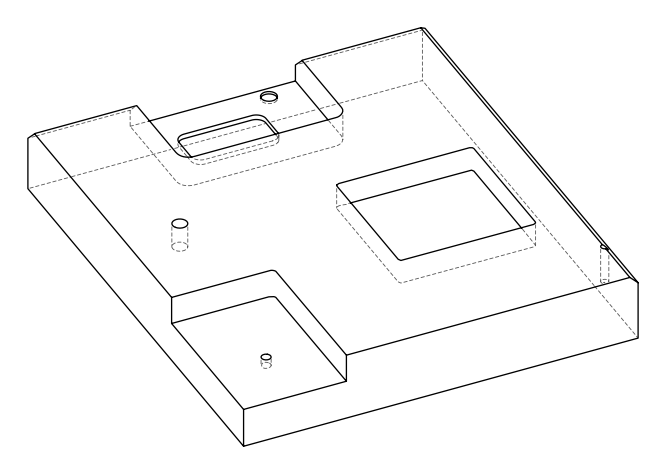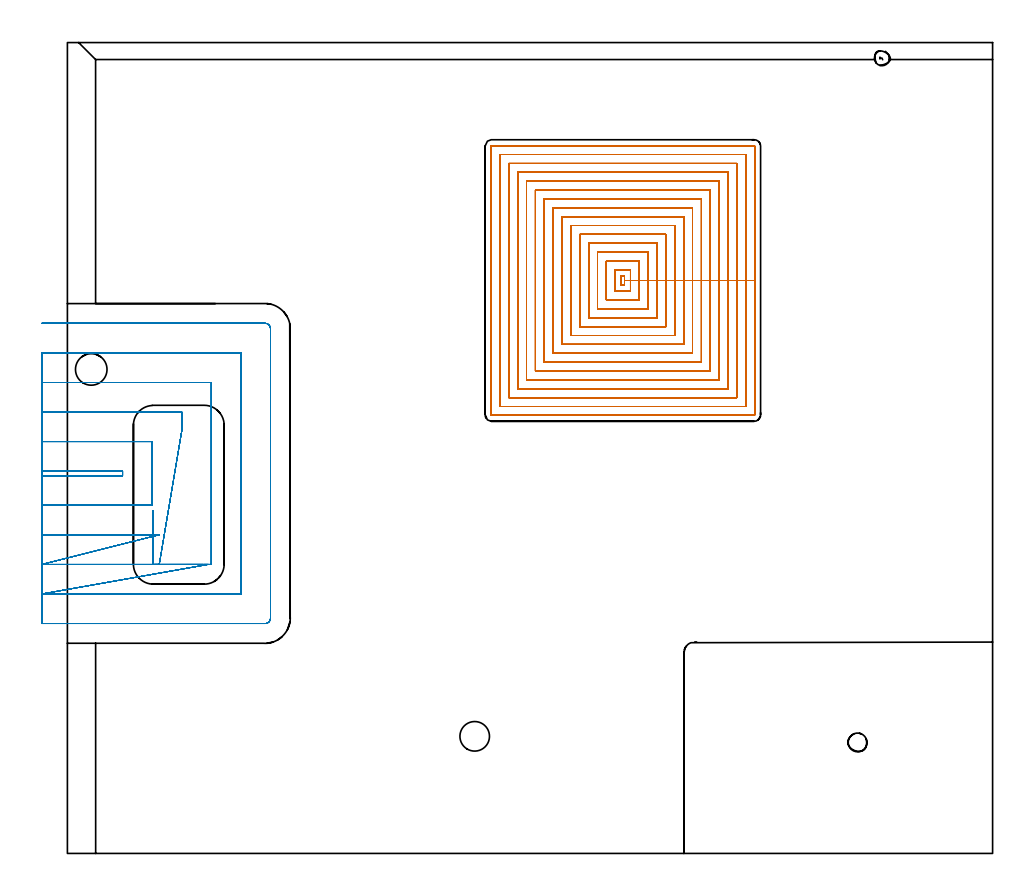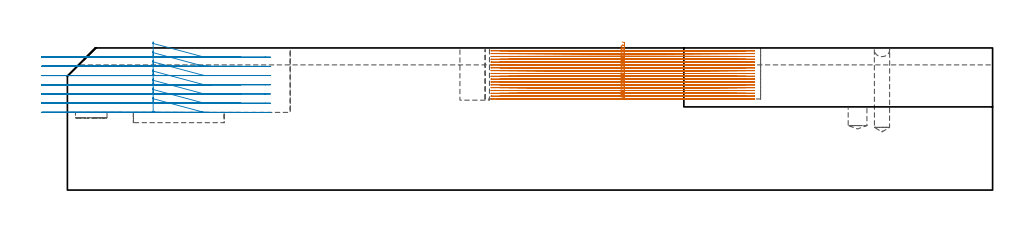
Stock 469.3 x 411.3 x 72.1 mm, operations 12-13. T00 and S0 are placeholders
(PLAN: 13 operations, 9 tool changes, 288 min)
(1 SPOT_DRILL | STEP1POCKET | NXT0321_9005460120000 | 0.03 min | 1 mm3)
(2 SPOT_DRILL_1 | STEP1POCKET_2 | NXT0321_9005460120000 | 0.03 min | 3255 mm3)
(3 DRILL_BLIND_HOLE_INTO_CENTER | STEP1POCKET | UGT0301_196 | 0.18 min | 1890 mm3)
(4 INDEXABLE_INSERT_DRILL_BLIND_HOLE_FROM_SOLID | STEP1POCKET_1 | NXT0302_003 | 0.03 min | 7122 mm3)
(5 DRILL_BLIND_HOLE_INTO_CENTER_1 | STEP1POCKET_2 | NXT0301_066 | 0.06 min | 754 mm3)
(6 INDEXABLE_INSERT_DRILL_BLIND_HOLE_FROM_SOLID_1 | STEP1POCKET_3 | UGT0302_001 | 0.12 min | 4670 mm3)
(7 AREA_MILL | FG_CHAMFER_SURFACE | UGT0205_001 | 5.29 min | 11621 mm3)
(8 AREA_MILL_1 | FG_CHAMFER_SURFACE_1 | UGT0205_001 | 6.4 min | 14263 mm3)
(9 AREA_MILL_2 | FG_CHAMFER_SURFACE_2 | UGT0205_001 | 14.88 min | 16879 mm3)
(10 MILL_CORNER_NOTCH_RECTANGULAR | CORNER_NOTCH_RECTANGULAR | NXT0201_013 | Follow Part, ap 2.5, ae 75% | 64.64 min | 498453 mm3)
(11 MILL_RECTANGULAR_POCKET | POCKET_RECTANGULAR_STRAIGHT | UGT0201_094 | Follow Part, ap 5, ae 75% | 6.07 min | 154843 mm3)
(12 MILL_RECTANGULAR_POCKET_1 | POCKET_RECTANGULAR_STRAIGHT_1 | NXT0201_008 | Follow Part, ap 1.5, ae 75% | 160.28 min | 516612 mm3)
(13 MILL_SLOT | SLOT_PARTIAL_RECTANGULAR | UGT0201_094 | Follow Part, ap 5, ae 75% | 29.99 min | 492776 mm3)
(TOOL NXT0321_9005460120000 | NC Spot Drill, 142deg, 12mm, Carbide, Uncoated | D12 PA142 FL30 Z2)
(TOOL UGT0301_196 | Twist Drill 7.7 mm | D7.7 PA118 FL73 Z2)
(TOOL NXT0302_003 | Index. Insert Drill 16mm [880-D1600L20-05] | D16 PA176 FL80 Z2)
(TOOL NXT0301_066 | Carbide Drill 9.5mm [860.1-0950-029A1-MM 2214] | D9.5 PA140 FL47 Z2)
(TOOL UGT0302_001 | Indexable Insert Drill 15mm | D15 PA180 FL50 Z2)
(TOOL UGT0205_001 | Chamfer Mill 20 x 3 x 45 deg. | D20 FL50 Z2)
(TOOL NXT0201_013 | ENDMILL 10mm | D10 FL30 Z4)
(TOOL UGT0201_094 | End mill 20 mm | D20 FL38 Z4)
(TOOL NXT0201_008 | ENDMILL 6mm [2P460-0600-NA 1630] | D6 FL26 Z6)
(OP 12 MILL_RECTANGULAR_POCKET_1)
G17 G21 G94 G90
T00 M6
G54
G17 G0 G90 X281.433 Y288.2 S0 M3
G43 Z82.106 H1
Z75.106
G94 G1 X282.6 Z74.793 F250.
Y293. Z73.507
X280.9 Z73.052
Y288.2 Z71.765
X282.6 Z71.31
Y290.6 Z70.667
Y293. F500.
X280.9
Y288.2
X282.6
Y290.6
X285.6
Y296.
X277.9
Y285.2
X285.6
Y290.6
X290.1
Y300.5
X273.4
Y280.7
X290.1
Y290.6
X294.6
Y305.
X268.9
Y276.2
X294.6
Y290.6
X299.1
Y309.5
X264.4
Y271.7
X299.1
Y290.6
X303.6
Y314.
X259.9
Y267.2
X303.6
Y290.6
X308.1
Y318.5
X255.4
Y262.7
X308.1
Y290.6
X312.6
Y323.
X250.9
Y258.2
X312.6
Y290.6
X317.1
Y327.5
X246.4
Y253.7
X317.1
Y290.6
X321.6
Y332.
X241.9
Y249.2
X321.6
Y290.6
X326.1
Y336.5
X237.4
Y244.7
X326.1
Y290.6
X330.6
Y341.
X232.9
Y240.2
X330.6
Y290.6
X335.1
Y345.5
X228.4
Y235.7
X335.1
Y290.6
X339.6
Y350.
X223.9
Y231.2
X339.6
Y290.6
X344.1
Y354.5
X219.4
Y226.7
X344.1
Y290.6
X348.6
Y358.8
G3 X348.4 Y359. R0.2
G1 X215.1
G3 X214.9 Y358.8 R0.2
G1 Y222.4
G3 X215.1 Y222.2 R0.2
G1 X348.4
G3 X348.6 Y222.4 R0.2
G1 Y290.6
Y291.6
G0 X281.433 Y288.2 Z73.667
G1 X282.6 Z73.354 F250.
Y293. Z72.068
X280.9 Z71.612
Y288.2 Z70.326
X282.6 Z69.871
Y290.6 Z69.228
Y293. F500.
X280.9
Y288.2
X282.6
Y290.6
X285.6
Y296.
X277.9
Y285.2
X285.6
Y290.6
X290.1
Y300.5
X273.4
Y280.7
X290.1
Y290.6
X294.6
Y305.
X268.9
Y276.2
X294.6
Y290.6
X299.1
Y309.5
X264.4
Y271.7
X299.1
Y290.6
X303.6
Y314.
X259.9
Y267.2
X303.6
Y290.6
X308.1
Y318.5
X255.4
Y262.7
X308.1
Y290.6
X312.6
Y323.
X250.9
Y258.2
X312.6
Y290.6
X317.1
Y327.5
X246.4
Y253.7
X317.1
Y290.6
X321.6
Y332.
X241.9
Y249.2
X321.6
Y290.6
X326.1
Y336.5
X237.4
Y244.7
X326.1
Y290.6
X330.6
Y341.
X232.9
Y240.2
X330.6
Y290.6
X335.1
Y345.5
X228.4
Y235.7
X335.1
Y290.6
X339.6
Y350.
X223.9
Y231.2
X339.6
Y290.6
X344.1
Y354.5
X219.4
Y226.7
X344.1
Y290.6
X348.6
Y358.8
G3 X348.4 Y359. R0.2
G1 X215.1
G3 X214.9 Y358.8 R0.2
G1 Y222.4
G3 X215.1 Y222.2 R0.2
G1 X348.4
G3 X348.6 Y222.4 R0.2
G1 Y290.6
Y291.6
G0 X281.433 Y288.2 Z72.228
G1 X282.6 Z71.915 F250.
Y293. Z70.629
X280.9 Z70.173
Y288.2 Z68.887
X282.6 Z68.431
Y290.6 Z67.788
Y293. F500.
X280.9
Y288.2
X282.6
Y290.6
X285.6
Y296.
X277.9
Y285.2
X285.6
Y290.6
X290.1
Y300.5
X273.4
Y280.7
X290.1
Y290.6
X294.6
Y305.
X268.9
Y276.2
X294.6
Y290.6
X299.1
Y309.5
X264.4
Y271.7
X299.1
Y290.6
X303.6
Y314.
X259.9
Y267.2
X303.6
Y290.6
X308.1
Y318.5
X255.4
Y262.7
X308.1
Y290.6
X312.6
Y323.
X250.9
Y258.2
X312.6
Y290.6
X317.1
Y327.5
X246.4
Y253.7
X317.1
Y290.6
X321.6
Y332.
X241.9
Y249.2
X321.6
Y290.6
X326.1
Y336.5
X237.4
Y244.7
X326.1
Y290.6
X330.6
Y341.
X232.9
Y240.2
X330.6
Y290.6
X335.1
Y345.5
X228.4
Y235.7
X335.1
Y290.6
X339.6
Y350.
X223.9
Y231.2
X339.6
Y290.6
X344.1
Y354.5
X219.4
Y226.7
X344.1
Y290.6
X348.6
Y358.8
G3 X348.4 Y359. R0.2
G1 X215.1
G3 X214.9 Y358.8 R0.2
G1 Y222.4
G3 X215.1 Y222.2 R0.2
G1 X348.4
G3 X348.6 Y222.4 R0.2
G1 Y290.6
Y291.6
G0 X281.433 Y288.2 Z70.788
G1 X282.6 Z70.476 F250.
Y293. Z69.189
X280.9 Z68.734
Y288.2 Z67.448
X282.6 Z66.992
Y290.6 Z66.349
Y293. F500.
X280.9
Y288.2
X282.6
Y290.6
X285.6
Y296.
X277.9
Y285.2
X285.6
Y290.6
X290.1
Y300.5
X273.4
Y280.7
X290.1
Y290.6
X294.6
Y305.
X268.9
Y276.2
X294.6
Y290.6
X299.1
Y309.5
X264.4
Y271.7
X299.1
Y290.6
X303.6
Y314.
X259.9
Y267.2
X303.6
Y290.6
X308.1
Y318.5
X255.4
Y262.7
X308.1
Y290.6
X312.6
Y323.
X250.9
Y258.2
X312.6
Y290.6
X317.1
Y327.5
X246.4
Y253.7
X317.1
Y290.6
X321.6
Y332.
X241.9
Y249.2
X321.6
Y290.6
X326.1
Y336.5
X237.4
Y244.7
X326.1
Y290.6
X330.6
Y341.
X232.9
Y240.2
X330.6
Y290.6
X335.1
Y345.5
X228.4
Y235.7
X335.1
Y290.6
X339.6
Y350.
X223.9
Y231.2
X339.6
Y290.6
X344.1
Y354.5
X219.4
Y226.7
X344.1
Y290.6
X348.6
Y358.8
G3 X348.4 Y359. R0.2
G1 X215.1
G3 X214.9 Y358.8 R0.2
G1 Y222.4
G3 X215.1 Y222.2 R0.2
G1 X348.4
G3 X348.6 Y222.4 R0.2
G1 Y290.6
Y291.6
G0 X281.433 Y288.2 Z69.349
G1 X282.6 Z69.036 F250.
Y293. Z67.75
X280.9 Z67.295
Y288.2 Z66.009
X282.6 Z65.553
Y290.6 Z64.91
Y293. F500.
X280.9
Y288.2
X282.6
Y290.6
X285.6
Y296.
X277.9
Y285.2
X285.6
Y290.6
X290.1
Y300.5
X273.4
Y280.7
X290.1
Y290.6
X294.6
Y305.
X268.9
Y276.2
X294.6
Y290.6
X299.1
Y309.5
X264.4
Y271.7
X299.1
Y290.6
X303.6
Y314.
X259.9
Y267.2
X303.6
Y290.6
X308.1
Y318.5
X255.4
Y262.7
X308.1
Y290.6
X312.6
Y323.
X250.9
Y258.2
X312.6
Y290.6
X317.1
Y327.5
X246.4
Y253.7
X317.1
Y290.6
X321.6
Y332.
X241.9
Y249.2
X321.6
Y290.6
X326.1
Y336.5
X237.4
Y244.7
X326.1
Y290.6
X330.6
Y341.
X232.9
Y240.2
X330.6
Y290.6
X335.1
Y345.5
X228.4
Y235.7
X335.1
Y290.6
X339.6
Y350.
X223.9
Y231.2
X339.6
Y290.6
X344.1
Y354.5
X219.4
Y226.7
X344.1
Y290.6
X348.6
Y358.8
G3 X348.4 Y359. R0.2
G1 X215.1
G3 X214.9 Y358.8 R0.2
G1 Y222.4
G3 X215.1 Y222.2 R0.2
G1 X348.4
G3 X348.6 Y222.4 R0.2
G1 Y290.6
Y291.6
G0 X281.433 Y288.2 Z67.91
G1 X282.6 Z67.597 F250.
Y293. Z66.311
X280.9 Z65.855
Y288.2 Z64.569
X282.6 Z64.114
Y290.6 Z63.471
Y293. F500.
X280.9
Y288.2
X282.6
Y290.6
X285.6
Y296.
X277.9
Y285.2
X285.6
Y290.6
X290.1
Y300.5
X273.4
Y280.7
X290.1
Y290.6
X294.6
Y305.
X268.9
Y276.2
X294.6
Y290.6
X299.1
Y309.5
X264.4
Y271.7
X299.1
Y290.6
X303.6
Y314.
X259.9
Y267.2
X303.6
Y290.6
X308.1
Y318.5
X255.4
Y262.7
X308.1
Y290.6
X312.6
Y323.
X250.9
Y258.2
X312.6
Y290.6
X317.1
Y327.5
X246.4
Y253.7
X317.1
Y290.6
X321.6
Y332.
X241.9
Y249.2
X321.6
Y290.6
X326.1
Y336.5
X237.4
Y244.7
X326.1
Y290.6
X330.6
Y341.
X232.9
Y240.2
X330.6
Y290.6
X335.1
Y345.5
X228.4
Y235.7
X335.1
Y290.6
X339.6
Y350.
X223.9
Y231.2
X339.6
Y290.6
X344.1
Y354.5
X219.4
Y226.7
X344.1
Y290.6
X348.6
Y358.8
G3 X348.4 Y359. R0.2
G1 X215.1
G3 X214.9 Y358.8 R0.2
G1 Y222.4
G3 X215.1 Y222.2 R0.2
G1 X348.4
G3 X348.6 Y222.4 R0.2
G1 Y290.6
Y291.6
G0 X281.433 Y288.2 Z66.471
G1 X282.6 Z66.158 F250.
Y293. Z64.872
X280.9 Z64.416
Y288.2 Z63.13
X282.6 Z62.675
Y290.6 Z62.031
Y293. F500.
X280.9
Y288.2
X282.6
Y290.6
X285.6
Y296.
X277.9
Y285.2
X285.6
Y290.6
X290.1
Y300.5
X273.4
Y280.7
X290.1
Y290.6
X294.6
Y305.
X268.9
Y276.2
X294.6
Y290.6
X299.1
Y309.5
X264.4
Y271.7
X299.1
Y290.6
X303.6
Y314.
X259.9
Y267.2
X303.6
Y290.6
X308.1
Y318.5
X255.4
Y262.7
X308.1
Y290.6
X312.6
Y323.
X250.9
Y258.2
X312.6
Y290.6
X317.1
Y327.5
X246.4
Y253.7
X317.1
Y290.6
X321.6
Y332.
X241.9
Y249.2
X321.6
Y290.6
X326.1
Y336.5
X237.4
Y244.7
X326.1
Y290.6
X330.6
Y341.
X232.9
Y240.2
X330.6
Y290.6
X335.1
Y345.5
X228.4
Y235.7
X335.1
Y290.6
X339.6
Y350.
X223.9
Y231.2
X339.6
Y290.6
X344.1
Y354.5
X219.4
Y226.7
X344.1
Y290.6
X348.6
Y358.8
G3 X348.4 Y359. R0.2
G1 X215.1
G3 X214.9 Y358.8 R0.2
G1 Y222.4
G3 X215.1 Y222.2 R0.2
G1 X348.4
G3 X348.6 Y222.4 R0.2
G1 Y290.6
Y291.6
G0 X281.433 Y288.2 Z65.031
G1 X282.6 Z64.719 F250.
Y293. Z63.433
X280.9 Z62.977
Y288.2 Z61.691
X282.6 Z61.235
Y290.6 Z60.592
Y293. F500.
X280.9
Y288.2
X282.6
Y290.6
X285.6
Y296.
X277.9
Y285.2
X285.6
Y290.6
X290.1
Y300.5
X273.4
Y280.7
X290.1
Y290.6
X294.6
Y305.
X268.9
Y276.2
X294.6
Y290.6
X299.1
Y309.5
X264.4
Y271.7
X299.1
Y290.6
X303.6
Y314.
X259.9
Y267.2
X303.6
Y290.6
X308.1
Y318.5
X255.4
Y262.7
X308.1
Y290.6
X312.6
Y323.
X250.9
Y258.2
X312.6
Y290.6
X317.1
Y327.5
X246.4
Y253.7
X317.1
Y290.6
X321.6
Y332.
X241.9
Y249.2
X321.6
Y290.6
X326.1
Y336.5
X237.4
Y244.7
X326.1
Y290.6
X330.6
Y341.
X232.9
Y240.2
X330.6
Y290.6
X335.1
Y345.5
X228.4
Y235.7
X335.1
Y290.6
X339.6
Y350.
X223.9
Y231.2
X339.6
Y290.6
X344.1
Y354.5
X219.4
Y226.7
X344.1
Y290.6
X348.6
Y358.8
G3 X348.4 Y359. R0.2
G1 X215.1
G3 X214.9 Y358.8 R0.2
G1 Y222.4
G3 X215.1 Y222.2 R0.2
G1 X348.4
G3 X348.6 Y222.4 R0.2
G1 Y290.6
Y291.6
G0 X281.433 Y288.2 Z63.592
G1 X282.6 Z63.279 F250.
Y293. Z61.993
X280.9 Z61.538
Y288.2 Z60.252
X282.6 Z59.796
Y290.6 Z59.153
Y293. F500.
X280.9
Y288.2
X282.6
Y290.6
X285.6
Y296.
X277.9
Y285.2
X285.6
Y290.6
X290.1
Y300.5
X273.4
Y280.7
X290.1
Y290.6
X294.6
Y305.
X268.9
Y276.2
X294.6
Y290.6
X299.1
Y309.5
X264.4
Y271.7
X299.1
Y290.6
X303.6
Y314.
X259.9
Y267.2
X303.6
Y290.6
X308.1
Y318.5
X255.4
Y262.7
X308.1
Y290.6
X312.6
Y323.
X250.9
Y258.2
X312.6
Y290.6
X317.1
Y327.5
X246.4
Y253.7
X317.1
Y290.6
X321.6
Y332.
X241.9
Y249.2
X321.6
Y290.6
X326.1
Y336.5
X237.4
Y244.7
X326.1
Y290.6
X330.6
Y341.
X232.9
Y240.2
X330.6
Y290.6
X335.1
Y345.5
X228.4
Y235.7
X335.1
Y290.6
X339.6
Y350.
X223.9
Y231.2
X339.6
Y290.6
X344.1
Y354.5
X219.4
Y226.7
X344.1
Y290.6
X348.6
Y358.8
G3 X348.4 Y359. R0.2
G1 X215.1
G3 X214.9 Y358.8 R0.2
G1 Y222.4
G3 X215.1 Y222.2 R0.2
G1 X348.4
G3 X348.6 Y222.4 R0.2
G1 Y290.6
Y291.6
G0 X281.433 Y288.2 Z62.153
G1 X282.6 Z61.84 F250.
Y293. Z60.554
X280.9 Z60.099
Y288.2 Z58.812
X282.6 Z58.357
Y290.6 Z57.714
Y293. F500.
X280.9
Y288.2
X282.6
Y290.6
X285.6
Y296.
X277.9
Y285.2
X285.6
Y290.6
X290.1
Y300.5
X273.4
Y280.7
X290.1
Y290.6
X294.6
Y305.
X268.9
Y276.2
X294.6
Y290.6
X299.1
Y309.5
X264.4
Y271.7
X299.1
Y290.6
X303.6
Y314.
X259.9
Y267.2
X303.6
Y290.6
X308.1
Y318.5
X255.4
Y262.7
X308.1
Y290.6
X312.6
Y323.
X250.9
Y258.2
X312.6
Y290.6
X317.1
Y327.5
X246.4
Y253.7
X317.1
Y290.6
X321.6
Y332.
X241.9
Y249.2
X321.6
Y290.6
X326.1
Y336.5
X237.4
Y244.7
X326.1
Y290.6
X330.6
Y341.
X232.9
Y240.2
X330.6
Y290.6
X335.1
Y345.5
X228.4
Y235.7
X335.1
Y290.6
X339.6
Y350.
X223.9
Y231.2
X339.6
Y290.6
X344.1
Y354.5
X219.4
Y226.7
X344.1
Y290.6
X348.6
Y358.8
G3 X348.4 Y359. R0.2
G1 X215.1
G3 X214.9 Y358.8 R0.2
G1 Y222.4
G3 X215.1 Y222.2 R0.2
G1 X348.4
G3 X348.6 Y222.4 R0.2
G1 Y290.6
Y291.6
G0 X281.433 Y288.2 Z60.714
G1 X282.6 Z60.401 F250.
Y293. Z59.115
X280.9 Z58.659
Y288.2 Z57.373
X282.6 Z56.918
Y290.6 Z56.275
Y293. F500.
X280.9
Y288.2
X282.6
Y290.6
X285.6
Y296.
X277.9
Y285.2
X285.6
Y290.6
X290.1
Y300.5
X273.4
Y280.7
X290.1
Y290.6
X294.6
Y305.
X268.9
Y276.2
X294.6
Y290.6
X299.1
Y309.5
X264.4
Y271.7
X299.1
Y290.6
X303.6
Y314.
X259.9
Y267.2
X303.6
Y290.6
X308.1
Y318.5
X255.4
Y262.7
X308.1
Y290.6
X312.6
Y323.
X250.9
Y258.2
X312.6
Y290.6
X317.1
Y327.5
X246.4
Y253.7
X317.1
Y290.6
X321.6
Y332.
X241.9
Y249.2
X321.6
Y290.6
X326.1
Y336.5
X237.4
Y244.7
X326.1
Y290.6
X330.6
Y341.
X232.9
Y240.2
X330.6
Y290.6
X335.1
Y345.5
X228.4
Y235.7
X335.1
Y290.6
X339.6
Y350.
X223.9
Y231.2
X339.6
Y290.6
X344.1
Y354.5
X219.4
Y226.7
X344.1
Y290.6
X348.6
Y358.8
G3 X348.4 Y359. R0.2
G1 X215.1
G3 X214.9 Y358.8 R0.2
G1 Y222.4
G3 X215.1 Y222.2 R0.2
G1 X348.4
G3 X348.6 Y222.4 R0.2
G1 Y290.6
Y291.6
G0 X281.433 Y288.2 Z59.275
G1 X282.6 Z58.962 F250.
Y293. Z57.676
X280.9 Z57.22
Y288.2 Z55.934
X282.6 Z55.478
Y290.6 Z54.835
Y293. F500.
X280.9
Y288.2
X282.6
Y290.6
X285.6
Y296.
X277.9
Y285.2
X285.6
Y290.6
X290.1
Y300.5
X273.4
Y280.7
X290.1
Y290.6
X294.6
Y305.
X268.9
Y276.2
X294.6
Y290.6
X299.1
Y309.5
X264.4
Y271.7
X299.1
Y290.6
X303.6
Y314.
X259.9
Y267.2
X303.6
Y290.6
X308.1
Y318.5
X255.4
Y262.7
X308.1
Y290.6
X312.6
Y323.
X250.9
Y258.2
X312.6
Y290.6
X317.1
Y327.5
X246.4
Y253.7
X317.1
Y290.6
X321.6
Y332.
X241.9
Y249.2
X321.6
Y290.6
X326.1
Y336.5
X237.4
Y244.7
X326.1
Y290.6
X330.6
Y341.
X232.9
Y240.2
X330.6
Y290.6
X335.1
Y345.5
X228.4
Y235.7
X335.1
Y290.6
X339.6
Y350.
X223.9
Y231.2
X339.6
Y290.6
X344.1
Y354.5
X219.4
Y226.7
X344.1
Y290.6
X348.6
Y358.8
G3 X348.4 Y359. R0.2
G1 X215.1
G3 X214.9 Y358.8 R0.2
G1 Y222.4
G3 X215.1 Y222.2 R0.2
G1 X348.4
G3 X348.6 Y222.4 R0.2
G1 Y290.6
Y291.6
G0 X281.433 Y288.2 Z57.835
G1 X282.6 Z57.523 F250.
Y293. Z56.236
X280.9 Z55.781
Y288.2 Z54.495
X282.6 Z54.039
Y290.6 Z53.396
Y293. F500.
X280.9
Y288.2
X282.6
Y290.6
X285.6
Y296.
X277.9
Y285.2
X285.6
Y290.6
X290.1
Y300.5
X273.4
Y280.7
X290.1
Y290.6
X294.6
Y305.
X268.9
Y276.2
X294.6
Y290.6
X299.1
Y309.5
X264.4
Y271.7
X299.1
Y290.6
X303.6
Y314.
X259.9
Y267.2
X303.6
Y290.6
X308.1
Y318.5
X255.4
Y262.7
X308.1
Y290.6
X312.6
Y323.
X250.9
Y258.2
X312.6
Y290.6
X317.1
Y327.5
X246.4
Y253.7
X317.1
Y290.6
X321.6
Y332.
X241.9
Y249.2
X321.6
Y290.6
X326.1
Y336.5
X237.4
Y244.7
X326.1
Y290.6
X330.6
Y341.
X232.9
Y240.2
X330.6
Y290.6
X335.1
Y345.5
X228.4
Y235.7
X335.1
Y290.6
X339.6
Y350.
X223.9
Y231.2
X339.6
Y290.6
X344.1
Y354.5
X219.4
Y226.7
X344.1
Y290.6
X348.6
Y358.8
G3 X348.4 Y359. R0.2
G1 X215.1
G3 X214.9 Y358.8 R0.2
G1 Y222.4
G3 X215.1 Y222.2 R0.2
G1 X348.4
G3 X348.6 Y222.4 R0.2
G1 Y290.6
Y291.6
G0 X281.433 Y288.2 Z56.396
G1 X282.6 Z56.083 F250.
Y293. Z54.797
X280.9 Z54.342
Y288.2 Z53.055
X282.6 Z52.6
Y290.6 Z51.957
Y293. F500.
X280.9
Y288.2
X282.6
Y290.6
X285.6
Y296.
X277.9
Y285.2
X285.6
Y290.6
X290.1
Y300.5
X273.4
Y280.7
X290.1
Y290.6
X294.6
Y305.
X268.9
Y276.2
X294.6
Y290.6
X299.1
Y309.5
X264.4
Y271.7
X299.1
Y290.6
X303.6
Y314.
X259.9
Y267.2
X303.6
Y290.6
X308.1
Y318.5
X255.4
Y262.7
X308.1
Y290.6
X312.6
Y323.
X250.9
Y258.2
X312.6
Y290.6
X317.1
Y327.5
X246.4
Y253.7
X317.1
Y290.6
X321.6
Y332.
X241.9
Y249.2
X321.6
Y290.6
X326.1
Y336.5
X237.4
Y244.7
X326.1
Y290.6
X330.6
Y341.
X232.9
Y240.2
X330.6
Y290.6
X335.1
Y345.5
X228.4
Y235.7
X335.1
Y290.6
X339.6
Y350.
X223.9
Y231.2
X339.6
Y290.6
X344.1
Y354.5
X219.4
Y226.7
X344.1
Y290.6
X348.6
Y358.8
G3 X348.4 Y359. R0.2
G1 X215.1
G3 X214.9 Y358.8 R0.2
G1 Y222.4
G3 X215.1 Y222.2 R0.2
G1 X348.4
G3 X348.6 Y222.4 R0.2
G1 Y290.6
Y291.6
G0 X281.433 Y288.2 Z54.957
G1 X282.6 Z54.644 F250.
Y293. Z53.358
X280.9 Z52.902
Y288.2 Z51.616
X282.6 Z51.161
Y290.6 Z50.518
Y293. F500.
X280.9
Y288.2
X282.6
Y290.6
X285.6
Y296.
X277.9
Y285.2
X285.6
Y290.6
X290.1
Y300.5
X273.4
Y280.7
X290.1
Y290.6
X294.6
Y305.
X268.9
Y276.2
X294.6
Y290.6
X299.1
Y309.5
X264.4
Y271.7
X299.1
Y290.6
X303.6
Y314.
X259.9
Y267.2
X303.6
Y290.6
X308.1
Y318.5
X255.4
Y262.7
X308.1
Y290.6
X312.6
Y323.
X250.9
Y258.2
X312.6
Y290.6
X317.1
Y327.5
X246.4
Y253.7
X317.1
Y290.6
X321.6
Y332.
X241.9
Y249.2
X321.6
Y290.6
X326.1
Y336.5
X237.4
Y244.7
X326.1
Y290.6
X330.6
Y341.
X232.9
Y240.2
X330.6
Y290.6
X335.1
Y345.5
X228.4
Y235.7
X335.1
Y290.6
X339.6
Y350.
X223.9
Y231.2
X339.6
Y290.6
X344.1
Y354.5
X219.4
Y226.7
X344.1
Y290.6
X348.6
Y358.8
G3 X348.4 Y359. R0.2
G1 X215.1
G3 X214.9 Y358.8 R0.2
G1 Y222.4
G3 X215.1 Y222.2 R0.2
G1 X348.4
G3 X348.6 Y222.4 R0.2
G1 Y290.6
Y291.6
G0 X281.433 Y288.2 Z53.518
G1 X282.6 Z53.205 F250.
Y293. Z51.919
X280.9 Z51.463
Y288.2 Z50.177
X282.6 Z49.722
Y290.6 Z49.078
Y293. F500.
X280.9
Y288.2
X282.6
Y290.6
X285.6
Y296.
X277.9
Y285.2
X285.6
Y290.6
X290.1
Y300.5
X273.4
Y280.7
X290.1
Y290.6
X294.6
Y305.
X268.9
Y276.2
X294.6
Y290.6
X299.1
Y309.5
X264.4
Y271.7
X299.1
Y290.6
X303.6
Y314.
X259.9
Y267.2
X303.6
Y290.6
X308.1
Y318.5
X255.4
Y262.7
X308.1
Y290.6
X312.6
Y323.
X250.9
Y258.2
X312.6
Y290.6
X317.1
Y327.5
X246.4
Y253.7
X317.1
Y290.6
X321.6
Y332.
X241.9
Y249.2
X321.6
Y290.6
X326.1
Y336.5
X237.4
Y244.7
X326.1
Y290.6
X330.6
Y341.
X232.9
Y240.2
X330.6
Y290.6
X335.1
Y345.5
X228.4
Y235.7
X335.1
Y290.6
X339.6
Y350.
X223.9
Y231.2
X339.6
Y290.6
X344.1
Y354.5
X219.4
Y226.7
X344.1
Y290.6
X348.6
Y358.8
G3 X348.4 Y359. R0.2
G1 X215.1
G3 X214.9 Y358.8 R0.2
G1 Y222.4
G3 X215.1 Y222.2 R0.2
G1 X348.4
G3 X348.6 Y222.4 R0.2
G1 Y290.6
Y291.6
G0 X281.433 Y288.2 Z52.078
G1 X282.6 Z51.766 F250.
Y293. Z50.479
X280.9 Z50.024
Y288.2 Z48.738
X282.6 Z48.282
Y290.6 Z47.639
Y293. F500.
X280.9
Y288.2
X282.6
Y290.6
X285.6
Y296.
X277.9
Y285.2
X285.6
Y290.6
X290.1
Y300.5
X273.4
Y280.7
X290.1
Y290.6
X294.6
Y305.
X268.9
Y276.2
X294.6
Y290.6
X299.1
Y309.5
X264.4
Y271.7
X299.1
Y290.6
X303.6
Y314.
X259.9
Y267.2
X303.6
Y290.6
X308.1
Y318.5
X255.4
Y262.7
X308.1
Y290.6
X312.6
Y323.
X250.9
Y258.2
X312.6
Y290.6
X317.1
Y327.5
X246.4
Y253.7
X317.1
Y290.6
X321.6
Y332.
X241.9
Y249.2
X321.6
Y290.6
X326.1
Y336.5
X237.4
Y244.7
X326.1
Y290.6
X330.6
Y341.
X232.9
Y240.2
X330.6
Y290.6
X335.1
Y345.5
X228.4
Y235.7
X335.1
Y290.6
X339.6
Y350.
X223.9
Y231.2
X339.6
Y290.6
X344.1
Y354.5
X219.4
Y226.7
X344.1
Y290.6
X348.6
Y358.8
G3 X348.4 Y359. R0.2
G1 X215.1
G3 X214.9 Y358.8 R0.2
G1 Y222.4
G3 X215.1 Y222.2 R0.2
G1 X348.4
G3 X348.6 Y222.4 R0.2
G1 Y290.6
Y291.6
G0 X281.433 Y288.2 Z50.639
G1 X282.6 Z50.326 F250.
Y293. Z49.04
X280.9 Z48.585
Y288.2 Z47.299
X282.6 Z46.843
Y290.6 Z46.2
Y293. F500.
X280.9
Y288.2
X282.6
Y290.6
X285.6
Y296.
X277.9
Y285.2
X285.6
Y290.6
X290.1
Y300.5
X273.4
Y280.7
X290.1
Y290.6
X294.6
Y305.
X268.9
Y276.2
X294.6
Y290.6
X299.1
Y309.5
X264.4
Y271.7
X299.1
Y290.6
X303.6
Y314.
X259.9
Y267.2
X303.6
Y290.6
X308.1
Y318.5
X255.4
Y262.7
X308.1
Y290.6
X312.6
Y323.
X250.9
Y258.2
X312.6
Y290.6
X317.1
Y327.5
X246.4
Y253.7
X317.1
Y290.6
X321.6
Y332.
X241.9
Y249.2
X321.6
Y290.6
X326.1
Y336.5
X237.4
Y244.7
X326.1
Y290.6
X330.6
Y341.
X232.9
Y240.2
X330.6
Y290.6
X335.1
Y345.5
X228.4
Y235.7
X335.1
Y290.6
X339.6
Y350.
X223.9
Y231.2
X339.6
Y290.6
X344.1
Y354.5
X219.4
Y226.7
X344.1
Y290.6
X348.6
Y358.8
G3 X348.4 Y359. R0.2
G1 X215.1
G3 X214.9 Y358.8 R0.2
G1 Y222.4
G3 X215.1 Y222.2 R0.2
G1 X348.4
G3 X348.6 Y222.4 R0.2
G1 Y290.6
Y291.6
G0 Z82.106
M5
M2
(OP 13 MILL_SLOT)
G17 G21 G94 G90
T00 M6
G54
G17 G0 G90 X-13. Y191.6 S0 M3
G43 Z82.106 H0
Z67.434
G94 G1 X-10. F250.
X28. F500.
Y193.9
X-10.
X-13. F250.
Y176.6
X-10.
X43. F500.
Y208.9
X-10.
X-13. F250.
Y161.6
X-10.
X43.5 F500.
X46.5 F250.
X-13. Y146.6 F500.
X-10. F250.
X43.597 F500.
X46.597 F250.
X58. Y214.3 F500.
Y217.3 F250.
Y223.9 F500.
X-10.
X-13. F250.
G0 X43.5 Y149.38 Z75.106
G1 Y147.318 Z74.554
X43.492 Y146.738 Z74.398
X43.51 Y146.671 Z74.38
X43.546 Y146.627 Z74.364
X43.608 Y146.594 Z74.346
X68.512 Y146.6 Z67.673
X69.235 Y146.587 Z67.479
X69.394 Y146.594 Z67.436
X69.401 Y146.6 Z67.434
X73. F500.
Y238.9
X-10.
X-13. F250.
G0 X43.5 Y173.886 Z75.106
G1 Y147.318 Z67.987
X43.492 Y146.738 Z67.832
X43.51 Y146.671 Z67.813
X43.546 Y146.627 Z67.798
X43.608 Y146.594 Z67.779
X43.991 Y146.592 Z67.677
X44.897 Y146.6 Z67.434
X68.512 F500.
X71.512 F250.
X-13. Y131.6 F500.
X-10. F250.
X88. F500.
Y253.9
X-10.
X-13. F250.
Y116.6
X-10.
X100.3 F500.
G3 X103. Y119.3 R2.7
G1 Y266.2
G3 X100.3 Y268.9 R2.7
G1 X-10.
X-13. F250.
G0 Y191.6 Z62.761
G1 X-10.
X28. F500.
Y193.9
X-10.
X-13. F250.
Y176.6
X-10.
X43. F500.
Y208.9
X-10.
X-13. F250.
Y161.6
X-10.
X43.5 F500.
X46.5 F250.
X-13. Y146.6 F500.
X-10. F250.
X43.597 F500.
X46.597 F250.
X58. Y214.3 F500.
Y217.3 F250.
Y223.9 F500.
X-10.
X-13. F250.
G0 X43.5 Y149.38 Z70.434
G1 Y147.318 Z69.881
X43.492 Y146.738 Z69.726
X43.51 Y146.671 Z69.707
X43.546 Y146.627 Z69.692
X43.608 Y146.594 Z69.673
X68.512 Y146.6 Z63.
X69.235 Y146.587 Z62.806
X69.394 Y146.594 Z62.764
X69.401 Y146.6 Z62.761
X73. F500.
Y238.9
X-10.
X-13. F250.
G0 X43.5 Y173.886 Z70.434
G1 Y147.318 Z63.315
X43.492 Y146.738 Z63.16
X43.51 Y146.671 Z63.141
X43.546 Y146.627 Z63.126
X43.608 Y146.594 Z63.107
X43.991 Y146.592 Z63.004
X44.897 Y146.6 Z62.761
X68.512 F500.
X71.512 F250.
X-13. Y131.6 F500.
X-10. F250.
X88. F500.
Y253.9
X-10.
X-13. F250.
Y116.6
X-10.
X100.3 F500.
G3 X103. Y119.3 R2.7
G1 Y266.2
G3 X100.3 Y268.9 R2.7
G1 X-10.
X-13. F250.
G0 Y191.6 Z58.089
G1 X-10.
X28. F500.
Y193.9
X-10.
X-13. F250.
Y176.6
X-10.
X43. F500.
Y208.9
X-10.
X-13. F250.
Y161.6
X-10.
X43.5 F500.
X46.5 F250.
X-13. Y146.6 F500.
X-10. F250.
X43.597 F500.
X46.597 F250.
X58. Y214.3 F500.
Y217.3 F250.
Y223.9 F500.
X-10.
X-13. F250.
G0 X43.5 Y149.38 Z65.761
G1 Y147.318 Z65.209
X43.492 Y146.738 Z65.053
X43.51 Y146.671 Z65.035
X43.546 Y146.627 Z65.019
X43.608 Y146.594 Z65.001
X68.512 Y146.6 Z58.328
X69.235 Y146.587 Z58.134
X69.394 Y146.594 Z58.092
X69.4 Y146.6 Z58.089
X73. F500.
Y238.9
X-10.
X-13. F250.
G0 X43.5 Y173.886 Z65.761
G1 Y147.318 Z58.643
X43.492 Y146.738 Z58.487
X43.51 Y146.671 Z58.469
X43.546 Y146.627 Z58.453
X43.608 Y146.594 Z58.435
X43.991 Y146.592 Z58.332
X44.897 Y146.6 Z58.089
X68.512 F500.
X71.512 F250.
X-13. Y131.6 F500.
X-10. F250.
X88. F500.
Y253.9
X-10.
X-13. F250.
Y116.6
X-10.
X100.3 F500.
G3 X103. Y119.3 R2.7
G1 Y266.2
G3 X100.3 Y268.9 R2.7
G1 X-10.
X-13. F250.
G0 Y191.6 Z53.417
G1 X-10.
X28. F500.
Y193.9
X-10.
X-13. F250.
Y176.6
X-10.
X43. F500.
Y208.9
X-10.
X-13. F250.
Y161.6
X-10.
X43.5 F500.
X46.5 F250.
X-13. Y146.6 F500.
X-10. F250.
X43.597 F500.
X46.597 F250.
X58. Y214.3 F500.
Y217.3 F250.
Y223.9 F500.
X-10.
X-13. F250.
G0 X43.5 Y149.38 Z61.089
G1 Y147.318 Z60.537
X43.492 Y146.738 Z60.381
X43.51 Y146.671 Z60.363
X43.546 Y146.627 Z60.347
X43.608 Y146.594 Z60.329
X68.512 Y146.6 Z53.656
X69.247 Y146.588 Z53.458
X69.394 Y146.594 Z53.419
X69.4 Y146.6 Z53.417
X73. F500.
Y238.9
X-10.
X-13. F250.
G0 X43.5 Y173.886 Z61.089
G1 Y147.318 Z53.97
X43.492 Y146.738 Z53.815
X43.51 Y146.671 Z53.796
X43.546 Y146.627 Z53.781
X43.608 Y146.594 Z53.762
X43.991 Y146.592 Z53.66
X44.897 Y146.6 Z53.417
X68.512 F500.
X71.512 F250.
X-13. Y131.6 F500.
X-10. F250.
X88. F500.
Y253.9
X-10.
X-13. F250.
Y116.6
X-10.
X100.3 F500.
G3 X103. Y119.3 R2.7
G1 Y266.2
G3 X100.3 Y268.9 R2.7
G1 X-10.
X-13. F250.
G0 Y191.6 Z48.745
G1 X-10.
X28. F500.
Y193.9
X-10.
X-13. F250.
Y176.6
X-10.
X43. F500.
Y208.9
X-10.
X-13. F250.
Y161.6
X-10.
X43.5 F500.
X46.5 F250.
X-13. Y146.6 F500.
X-10. F250.
X43.597 F500.
X46.597 F250.
X58. Y214.3 F500.
Y217.3 F250.
Y223.9 F500.
X-10.
X-13. F250.
G0 X43.5 Y149.38 Z56.417
G1 Y147.318 Z55.865
X43.492 Y146.738 Z55.709
X43.51 Y146.671 Z55.69
X43.546 Y146.627 Z55.675
X43.608 Y146.594 Z55.657
X68.512 Y146.6 Z48.983
X69.235 Y146.587 Z48.79
X69.394 Y146.594 Z48.747
X69.401 Y146.6 Z48.745
X73. F500.
Y238.9
X-10.
X-13. F250.
G0 X43.5 Y173.886 Z56.417
G1 Y147.318 Z49.298
X43.492 Y146.738 Z49.143
X43.51 Y146.671 Z49.124
X43.546 Y146.627 Z49.109
X43.608 Y146.594 Z49.09
X43.991 Y146.592 Z48.987
X44.897 Y146.6 Z48.745
X68.512 F500.
X71.512 F250.
X-13. Y131.6 F500.
X-10. F250.
X88. F500.
Y253.9
X-10.
X-13. F250.
Y116.6
X-10.
X100.3 F500.
G3 X103. Y119.3 R2.7
G1 Y266.2
G3 X100.3 Y268.9 R2.7
G1 X-10.
X-13. F250.
G0 Y191.6 Z44.072
G1 X-10.
X28. F500.
Y193.9
X-10.
X-13. F250.
Y176.6
X-10.
X43. F500.
Y208.9
X-10.
X-13. F250.
Y161.6
X-10.
X43.5 F500.
X46.5 F250.
X-13. Y146.6 F500.
X-10. F250.
X43.597 F500.
X46.597 F250.
X58. Y214.3 F500.
Y217.3 F250.
Y223.9 F500.
X-10.
X-13. F250.
G0 X43.5 Y149.38 Z51.745
G1 Y147.318 Z51.192
X43.492 Y146.738 Z51.037
X43.51 Y146.671 Z51.018
X43.546 Y146.627 Z51.003
X43.608 Y146.594 Z50.984
X68.512 Y146.6 Z44.311
X69.235 Y146.587 Z44.117
X69.394 Y146.594 Z44.075
X69.401 Y146.6 Z44.072
X73. F500.
Y238.9
X-10.
X-13. F250.
G0 X43.5 Y173.886 Z51.745
G1 Y147.318 Z44.626
X43.492 Y146.738 Z44.47
X43.51 Y146.671 Z44.452
X43.546 Y146.627 Z44.436
X43.608 Y146.594 Z44.418
X43.991 Y146.592 Z44.315
X44.897 Y146.6 Z44.072
X68.512 F500.
X71.512 F250.
X-13. Y131.6 F500.
X-10. F250.
X88. F500.
Y253.9
X-10.
X-13. F250.
Y116.6
X-10.
X100.3 F500.
G3 X103. Y119.3 R2.7
G1 Y266.2
G3 X100.3 Y268.9 R2.7
G1 X-10.
X-13. F250.
G0 Y191.6 Z39.4
G1 X-10.
X28. F500.
Y193.9
X-10.
X-13. F250.
Y176.6
X-10.
X43. F500.
Y208.9
X-10.
X-13. F250.
Y161.6
X-10.
X43.5 F500.
X46.5 F250.
X-13. Y146.6 F500.
X-10. F250.
X43.597 F500.
X46.597 F250.
X58. Y214.3 F500.
Y217.3 F250.
Y223.9 F500.
X-10.
X-13. F250.
G0 X43.5 Y149.38 Z47.072
G1 Y147.318 Z46.52
X43.492 Y146.738 Z46.364
X43.51 Y146.671 Z46.346
X43.546 Y146.627 Z46.331
X43.608 Y146.594 Z46.312
X68.512 Y146.6 Z39.639
X69.235 Y146.587 Z39.445
X69.394 Y146.594 Z39.402
X69.401 Y146.6 Z39.4
X73. F500.
Y238.9
X-10.
X-13. F250.
G0 X43.5 Y173.886 Z47.072
G1 Y147.318 Z39.954
X43.492 Y146.738 Z39.798
X43.51 Y146.671 Z39.779
X43.546 Y146.627 Z39.764
X43.608 Y146.594 Z39.746
X43.991 Y146.592 Z39.643
X44.897 Y146.6 Z39.4
X68.512 F500.
X71.512 F250.
X-13. Y131.6 F500.
X-10. F250.
X88. F500.
Y253.9
X-10.
X-13. F250.
Y116.6
X-10.
X100.3 F500.
G3 X103. Y119.3 R2.7
G1 Y266.2
G3 X100.3 Y268.9 R2.7
G1 X-10.
X-13. F250.
G0 Z82.106
M5
M2
